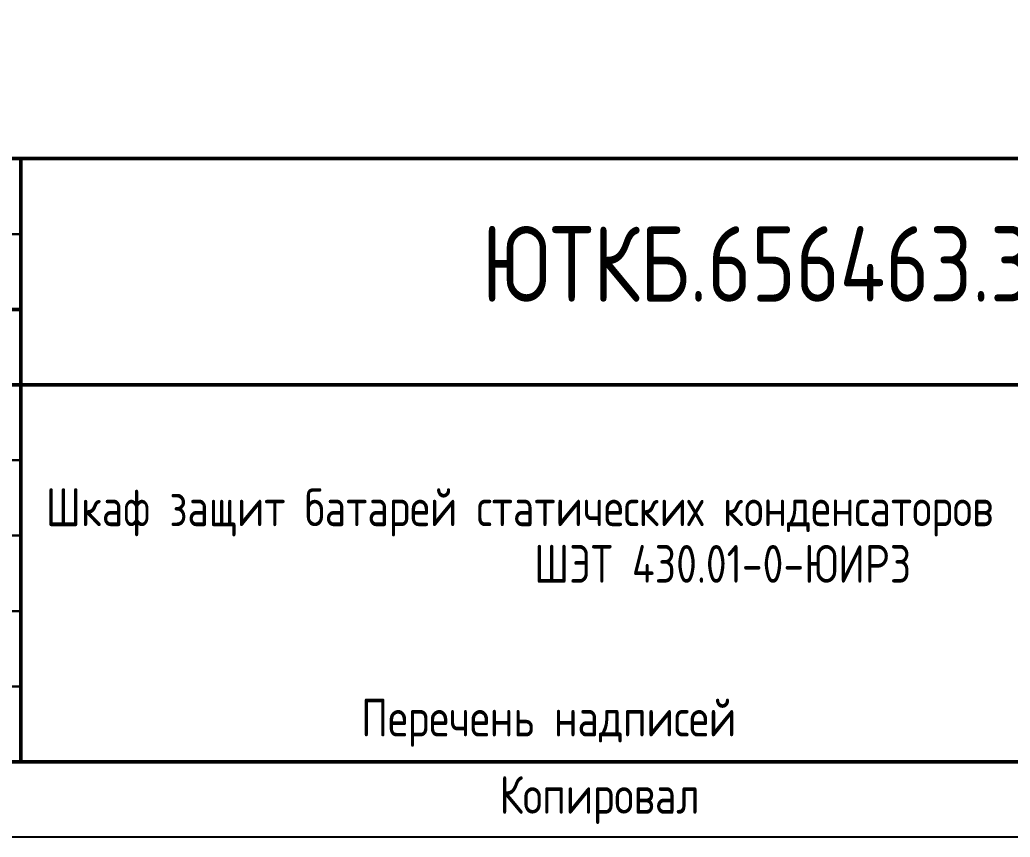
# Model space of a CAD drawing. Header units: millimetres. Extents: x -1117 to 4405, y -90 to 586.
# Drawn here: x -755.1 to -689.4, y 0 to 54.2 of the extents above; entities that cross this region are included whole.
import ezdxf

# ---------------------------------------------------------------- set-up
doc = ezdxf.new("R2010")
doc.units = ezdxf.units.MM
doc.styles.add('Gost_type_A', font='GOST_A.TTF')

# ---------------------------------------------------------------- blocks, each defined once
blk = doc.blocks.new('Формат_А4')
blk.add_lwpolyline([(0, 297), (0, 0), (-210, 0), (-210, 297)], close=True)
at = {"lineweight": 50}
blk.add_lwpolyline([(-190, 292), (-5, 292), (-5, 5), (-190, 5)], close=True, dxfattribs=at)
blk = doc.blocks.new('Штамп большой нижний текстовый')
at = {"lineweight": 50}
for points in [[(-185, 40), (-120, 40), (-120, 30), (-185, 30)], [(-120, 25), (0, 25), (0, 40), (-120, 40)], [(-130, 30), (-120, 30), (-120, 25), (-130, 25)], [(-130, 25), (-120, 25), (-120, 0), (-130, 0)], [(-120, 25), (-50, 25), (-50, 0), (-120, 0)]]:
    blk.add_lwpolyline(points, close=True, dxfattribs=at)
for points in [[(-130, 40), (-120, 40), (-120, 35), (-130, 35)], [(-130, 35), (-120, 35), (-120, 30), (-130, 30)], [(-130, 25), (-120, 25), (-120, 20), (-130, 20)], [(-130, 20), (-120, 20), (-120, 15), (-130, 15)], [(-130, 15), (-120, 15), (-120, 10), (-130, 10)], [(-130, 10), (-120, 10), (-120, 5), (-130, 5)], [(-130, 5), (-120, 5), (-120, 0), (-130, 0)]]:
    blk.add_lwpolyline(points, close=True)
at = {"insert": (-75, -2.535), "char_height": 2.5, "width": 13.12023, "attachment_point": 6, "style": 'Gost_type_A'}
blk.add_mtext('Копировал', dxfattribs=at)

msp = doc.modelspace()

# ---------------------------------------------------------------- block references
at = {"color": 1}
for name, p in [('Формат_А4', (-630, 0)), ('Штамп большой нижний текстовый', (-635, 5))]:
    msp.add_blockref(name, p, dxfattribs=at)

# ---------------------------------------------------------------- texts
at = {"color": 1, "insert": (-695, 37.5), "char_height": 5, "width": 120, "attachment_point": 5, "style": 'Gost_type_A'}
msp.add_mtext('{\\C256;ЮТКБ.656463.300-026Д1}', dxfattribs=at)
at = {"insert": (-720, 20), "char_height": 2.5, "width": 68, "attachment_point": 5, "line_spacing_factor": 0.9, "style": 'Gost_type_A'}
msp.add_mtext('Шкаф защит батарей статических конденсаторов                       ШЭТ 430.01-0-ЮИРЗ', dxfattribs=at)
at = {"insert": (-720, 6), "char_height": 2.5, "width": 70, "attachment_point": 8, "style": 'Gost_type_A'}
msp.add_mtext('Перечень надписей', dxfattribs=at)

doc.saveas('drawing.dxf')
